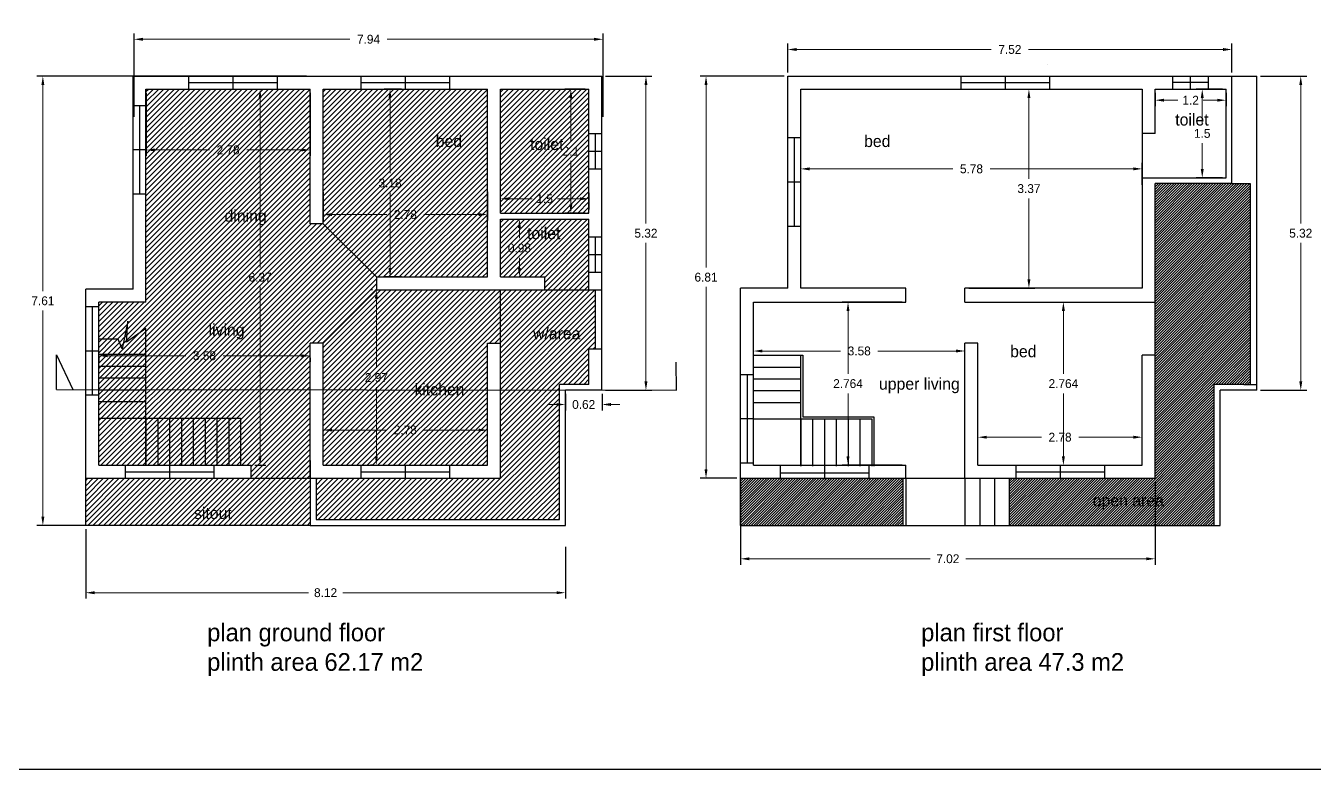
# Model space of a CAD drawing. Header units: inches. Extents: x -100 to 1476, y -184 to 112.
# Drawn here: x 152.23 to 174.05, y 11.44 to 24.04 of the extents above; entities that cross this region are included whole.
import ezdxf

# ---------------------------------------------------------------- set-up
doc = ezdxf.new("R2010")
doc.units = ezdxf.units.IN
doc.header["$MEASUREMENT"] = 0
doc.header["$PDMODE"] = 66
doc.dimstyles.get("Standard").update_dxf_attribs({"dimtxt": 0.15, "dimasz": 0.15, "dimexe": 0.1, "dimexo": 0.0625, "dimgap": 0.09, "dimtad": 0, "dimtih": 1, "dimtoh": 1, "dimdec": 4, "dimdsep": 46, "dimtxsty": 'Standard', "dimcen": 0.09, "dimadec": 0, "dimazin": 0, "dimtfac": 1, "dimtdec": 4, "dimtofl": 0, "dimtmove": 0, "dimatfit": 3, "dimfxl": 0, "dimtolj": 1, "dimtzin": 0, "dimlwd": 15, "dimarcsym": 0})

# ---------------------------------------------------------------- blocks, each defined once
blk = doc.blocks.new('*D107')
at = {"color": 0, "lineweight": -2, "transparency": 16777216}
for p, q in [((154.066, 22.495), (154.066, 23.908)), ((162.006, 22.495), (162.006, 23.908))]:
    blk.add_line(p, q, dxfattribs=at)
at = {"color": 0, "lineweight": 15, "transparency": 16777216}
for p, q in [((154.216, 23.808), (157.721, 23.808)), ((161.856, 23.808), (158.351, 23.808))]:
    blk.add_line(p, q, dxfattribs=at)
at = {"color": 0, "transparency": 16777216}
for points in [[(154.216, 23.833), (154.216, 23.783), (154.066, 23.808)], [(161.856, 23.833), (161.856, 23.783), (162.006, 23.808)]]:
    blk.add_solid(points, dxfattribs=at)
at = {"layer": 'Defpoints', "color": 0, "transparency": 16777216}
for p in [(162.006, 23.808), (154.066, 22.432), (162.006, 22.432)]:
    blk.add_point(p, dxfattribs=at)
at = {"color": 0, "transparency": 16777216, "insert": (158.036, 23.808), "char_height": 0.15, "attachment_point": 5}
blk.add_mtext('\\A1;7.94', dxfattribs=at)
blk = doc.blocks.new('*D108')
at = {"color": 0, "lineweight": -2, "transparency": 16777216}
for p, q in [((162.051, 23.183), (162.833, 23.183)), ((162.051, 17.863), (162.833, 17.863))]:
    blk.add_line(p, q, dxfattribs=at)
at = {"color": 0, "lineweight": 15, "transparency": 16777216}
for p, q in [((162.733, 23.033), (162.733, 20.688)), ((162.733, 18.013), (162.733, 20.358))]:
    blk.add_line(p, q, dxfattribs=at)
at = {"color": 0, "transparency": 16777216}
for points in [[(162.708, 23.033), (162.758, 23.033), (162.733, 23.183)], [(162.708, 18.013), (162.758, 18.013), (162.733, 17.863)]]:
    blk.add_solid(points, dxfattribs=at)
at = {"layer": 'Defpoints', "color": 0, "transparency": 16777216}
for p in [(161.989, 23.183), (161.989, 17.863), (162.733, 17.863)]:
    blk.add_point(p, dxfattribs=at)
at = {"color": 0, "transparency": 16777216, "insert": (162.733, 20.523), "char_height": 0.15, "attachment_point": 5}
blk.add_mtext('\\A1;5.32', dxfattribs=at)
blk = doc.blocks.new('*D109')
at = {"color": 0, "lineweight": -2, "transparency": 16777216}
for p, q in [((153.249, 15.511), (153.249, 14.334)), ((161.369, 15.211), (161.369, 14.334))]:
    blk.add_line(p, q, dxfattribs=at)
at = {"color": 0, "lineweight": 15, "transparency": 16777216}
for p, q in [((153.399, 14.434), (157.019, 14.434)), ((161.219, 14.434), (157.599, 14.434))]:
    blk.add_line(p, q, dxfattribs=at)
at = {"color": 0, "transparency": 16777216}
for points in [[(153.399, 14.459), (153.399, 14.409), (153.249, 14.434)], [(161.219, 14.459), (161.219, 14.409), (161.369, 14.434)]]:
    blk.add_solid(points, dxfattribs=at)
at = {"layer": 'Defpoints', "color": 0, "transparency": 16777216}
for p in [(153.249, 15.573), (161.369, 15.273), (161.369, 14.434)]:
    blk.add_point(p, dxfattribs=at)
at = {"color": 0, "transparency": 16777216, "insert": (157.309, 14.434), "char_height": 0.15, "attachment_point": 5}
blk.add_mtext('\\A1;8.12', dxfattribs=at)
blk = doc.blocks.new('*D110')
at = {"color": 0, "lineweight": -2, "transparency": 16777216}
for p, q in [((161.369, 17.801), (161.369, 17.522)), ((161.989, 17.801), (161.989, 17.522))]:
    blk.add_line(p, q, dxfattribs=at)
at = {"color": 0, "lineweight": 15, "transparency": 16777216}
for p, q in [((161.219, 17.622), (161.069, 17.622)), ((162.139, 17.622), (162.289, 17.622))]:
    blk.add_line(p, q, dxfattribs=at)
at = {"color": 0, "transparency": 16777216}
for points in [[(161.219, 17.647), (161.219, 17.597), (161.369, 17.622)], [(162.139, 17.647), (162.139, 17.597), (161.989, 17.622)]]:
    blk.add_solid(points, dxfattribs=at)
at = {"layer": 'Defpoints', "color": 0, "transparency": 16777216}
for p in [(161.369, 17.863), (161.989, 17.863), (161.989, 17.622)]:
    blk.add_point(p, dxfattribs=at)
at = {"color": 0, "transparency": 16777216, "insert": (161.679, 17.622), "char_height": 0.15, "attachment_point": 5}
blk.add_mtext('\\A1;0.62', dxfattribs=at)
blk = doc.blocks.new('*D111')
at = {"color": 0, "lineweight": -2, "transparency": 16777216}
for p, q in [((173.137, 23.183), (173.919, 23.183)), ((173.137, 17.863), (173.919, 17.863))]:
    blk.add_line(p, q, dxfattribs=at)
at = {"color": 0, "lineweight": 15, "transparency": 16777216}
for p, q in [((173.819, 23.033), (173.819, 20.688)), ((173.819, 18.013), (173.819, 20.358))]:
    blk.add_line(p, q, dxfattribs=at)
at = {"color": 0, "transparency": 16777216}
for points in [[(173.794, 23.033), (173.844, 23.033), (173.819, 23.183)], [(173.794, 18.013), (173.844, 18.013), (173.819, 17.863)]]:
    blk.add_solid(points, dxfattribs=at)
at = {"layer": 'Defpoints', "color": 0, "transparency": 16777216}
for p in [(173.074, 23.183), (173.074, 17.863), (173.819, 17.863)]:
    blk.add_point(p, dxfattribs=at)
at = {"color": 0, "transparency": 16777216, "insert": (173.819, 20.523), "char_height": 0.15, "attachment_point": 5}
blk.add_mtext('\\A1;5.32', dxfattribs=at)
blk = doc.blocks.new('*D112')
at = {"color": 0, "lineweight": -2, "transparency": 16777216}
for p, q in [((153.469, 18.411), (153.469, 18.347)), ((157.049, 18.411), (157.049, 18.347))]:
    blk.add_line(p, q, dxfattribs=at)
at = {"color": 0, "lineweight": 15, "transparency": 16777216}
for p, q in [((153.619, 18.447), (154.944, 18.447)), ((156.899, 18.447), (155.574, 18.447))]:
    blk.add_line(p, q, dxfattribs=at)
at = {"color": 0, "transparency": 16777216}
for points in [[(153.619, 18.472), (153.619, 18.422), (153.469, 18.447)], [(156.899, 18.472), (156.899, 18.422), (157.049, 18.447)]]:
    blk.add_solid(points, dxfattribs=at)
at = {"layer": 'Defpoints', "color": 0, "transparency": 16777216}
for p in [(153.469, 18.473), (157.049, 18.473), (157.049, 18.447)]:
    blk.add_point(p, dxfattribs=at)
at = {"color": 0, "transparency": 16777216, "insert": (155.259, 18.447), "char_height": 0.15, "attachment_point": 5}
blk.add_mtext('\\A1;3.58', dxfattribs=at)
blk = doc.blocks.new('*D113')
at = {"color": 0, "lineweight": -2, "transparency": 16777216}
for p, q in [((157.269, 21.226), (157.269, 20.739)), ((160.049, 21.226), (160.049, 20.739))]:
    blk.add_line(p, q, dxfattribs=at)
at = {"color": 0, "lineweight": 15, "transparency": 16777216}
for p, q in [((157.419, 20.839), (158.344, 20.839)), ((159.899, 20.839), (158.974, 20.839))]:
    blk.add_line(p, q, dxfattribs=at)
at = {"color": 0, "transparency": 16777216}
for points in [[(157.419, 20.864), (157.419, 20.814), (157.269, 20.839)], [(159.899, 20.864), (159.899, 20.814), (160.049, 20.839)]]:
    blk.add_solid(points, dxfattribs=at)
at = {"layer": 'Defpoints', "color": 0, "transparency": 16777216}
for p in [(157.269, 21.289), (160.049, 21.289), (160.049, 20.839)]:
    blk.add_point(p, dxfattribs=at)
at = {"color": 0, "transparency": 16777216, "insert": (158.659, 20.839), "char_height": 0.15, "attachment_point": 5}
blk.add_mtext('\\A1;2.78', dxfattribs=at)
blk = doc.blocks.new('*D114')
at = {"color": 0, "lineweight": -2, "transparency": 16777216}
for p, q in [((158.596, 22.963), (158.3, 22.963)), ((158.596, 19.783), (158.3, 19.783))]:
    blk.add_line(p, q, dxfattribs=at)
at = {"color": 0, "lineweight": 15, "transparency": 16777216}
for p, q in [((158.4, 22.813), (158.4, 21.538)), ((158.4, 19.933), (158.4, 21.208))]:
    blk.add_line(p, q, dxfattribs=at)
at = {"color": 0, "transparency": 16777216}
for points in [[(158.375, 22.813), (158.425, 22.813), (158.4, 22.963)], [(158.375, 19.933), (158.425, 19.933), (158.4, 19.783)]]:
    blk.add_solid(points, dxfattribs=at)
at = {"layer": 'Defpoints', "color": 0, "transparency": 16777216}
for p in [(158.659, 22.963), (158.4, 19.783), (158.659, 19.783)]:
    blk.add_point(p, dxfattribs=at)
at = {"color": 0, "transparency": 16777216, "insert": (158.4, 21.373), "char_height": 0.15, "attachment_point": 5}
blk.add_mtext('\\A1;3.18', dxfattribs=at)
blk = doc.blocks.new('*D115')
at = {"color": 0, "lineweight": -2, "transparency": 16777216}
for p, q in [((158.106, 19.563), (158.069, 19.563)), ((158.106, 16.593), (158.069, 16.593))]:
    blk.add_line(p, q, dxfattribs=at)
at = {"color": 0, "lineweight": 15, "transparency": 16777216}
for p, q in [((158.169, 19.413), (158.169, 18.243)), ((158.169, 16.743), (158.169, 17.913))]:
    blk.add_line(p, q, dxfattribs=at)
at = {"color": 0, "transparency": 16777216}
for points in [[(158.144, 19.413), (158.194, 19.413), (158.169, 19.563)], [(158.144, 16.743), (158.194, 16.743), (158.169, 16.593)]]:
    blk.add_solid(points, dxfattribs=at)
at = {"layer": 'Defpoints', "color": 0, "transparency": 16777216}
for p in [(158.169, 19.563), (158.169, 16.593), (158.169, 16.593)]:
    blk.add_point(p, dxfattribs=at)
at = {"color": 0, "transparency": 16777216, "insert": (158.169, 18.078), "char_height": 0.15, "attachment_point": 5}
blk.add_mtext('\\A1;2.97', dxfattribs=at)
blk = doc.blocks.new('*D116')
at = {"color": 0, "lineweight": -2, "transparency": 16777216}
for p, q in [((157.269, 16.656), (157.269, 17.289)), ((160.049, 16.656), (160.049, 17.289))]:
    blk.add_line(p, q, dxfattribs=at)
at = {"color": 0, "lineweight": 15, "transparency": 16777216}
for p, q in [((157.419, 17.189), (158.344, 17.189)), ((159.899, 17.189), (158.974, 17.189))]:
    blk.add_line(p, q, dxfattribs=at)
at = {"color": 0, "transparency": 16777216}
for points in [[(157.419, 17.214), (157.419, 17.164), (157.269, 17.189)], [(159.899, 17.214), (159.899, 17.164), (160.049, 17.189)]]:
    blk.add_solid(points, dxfattribs=at)
at = {"layer": 'Defpoints', "color": 0, "transparency": 16777216}
for p in [(160.049, 17.189), (157.269, 16.593), (160.049, 16.593)]:
    blk.add_point(p, dxfattribs=at)
at = {"color": 0, "transparency": 16777216, "insert": (158.659, 17.189), "char_height": 0.15, "attachment_point": 5}
blk.add_mtext('\\A1;2.78', dxfattribs=at)
blk = doc.blocks.new('*D117')
at = {"color": 0, "lineweight": 15, "transparency": 16777216}
for p, q in [((169.8, 19.207), (169.8, 18.14)), ((169.8, 16.743), (169.8, 17.81))]:
    blk.add_line(p, q, dxfattribs=at)
at = {"color": 0, "lineweight": -2, "transparency": 16777216}
for p, q in [((169.807, 19.357), (169.9, 19.357)), ((169.807, 16.593), (169.9, 16.593))]:
    blk.add_line(p, q, dxfattribs=at)
at = {"color": 0, "transparency": 16777216}
for points in [[(169.775, 19.207), (169.825, 19.207), (169.8, 19.357)], [(169.775, 16.743), (169.825, 16.743), (169.8, 16.593)]]:
    blk.add_solid(points, dxfattribs=at)
at = {"layer": 'Defpoints', "color": 0, "transparency": 16777216}
for p in [(169.744, 19.357), (169.744, 16.593), (169.8, 16.593)]:
    blk.add_point(p, dxfattribs=at)
at = {"color": 0, "transparency": 16777216, "insert": (169.8, 17.975), "char_height": 0.15, "attachment_point": 5}
blk.add_mtext('\\A1;2.764', dxfattribs=at)
blk = doc.blocks.new('*D118')
at = {"color": 0, "lineweight": -2, "transparency": 16777216}
for p, q in [((168.354, 16.656), (168.354, 17.168)), ((171.134, 16.656), (171.134, 17.168))]:
    blk.add_line(p, q, dxfattribs=at)
at = {"color": 0, "lineweight": 15, "transparency": 16777216}
for p, q in [((168.504, 17.068), (169.429, 17.068)), ((170.984, 17.068), (170.059, 17.068))]:
    blk.add_line(p, q, dxfattribs=at)
at = {"color": 0, "transparency": 16777216}
for points in [[(168.504, 17.093), (168.504, 17.043), (168.354, 17.068)], [(170.984, 17.093), (170.984, 17.043), (171.134, 17.068)]]:
    blk.add_solid(points, dxfattribs=at)
at = {"layer": 'Defpoints', "color": 0, "transparency": 16777216}
for p in [(168.354, 17.068), (168.354, 16.593), (171.134, 16.593)]:
    blk.add_point(p, dxfattribs=at)
at = {"color": 0, "transparency": 16777216, "insert": (169.744, 17.068), "char_height": 0.15, "attachment_point": 5}
blk.add_mtext('\\A1;2.78', dxfattribs=at)
blk = doc.blocks.new('*D119')
at = {"color": 0, "lineweight": -2, "transparency": 16777216}
for p, q in [((154.269, 22.901), (154.269, 21.833)), ((157.049, 22.901), (157.049, 21.833))]:
    blk.add_line(p, q, dxfattribs=at)
at = {"color": 0, "lineweight": 15, "transparency": 16777216}
for p, q in [((154.419, 21.933), (155.344, 21.933)), ((156.899, 21.933), (155.974, 21.933))]:
    blk.add_line(p, q, dxfattribs=at)
at = {"color": 0, "transparency": 16777216}
for points in [[(154.419, 21.958), (154.419, 21.908), (154.269, 21.933)], [(156.899, 21.958), (156.899, 21.908), (157.049, 21.933)]]:
    blk.add_solid(points, dxfattribs=at)
at = {"layer": 'Defpoints', "color": 0, "transparency": 16777216}
for p in [(154.269, 22.963), (157.049, 22.963), (154.269, 21.933)]:
    blk.add_point(p, dxfattribs=at)
at = {"color": 0, "transparency": 16777216, "insert": (155.659, 21.933), "char_height": 0.15, "attachment_point": 5}
blk.add_mtext('\\A1;2.78', dxfattribs=at)
blk = doc.blocks.new('*D120')
at = {"color": 0, "lineweight": -2, "transparency": 16777216}
for p, q in [((165.354, 21.341), (165.354, 21.713)), ((171.134, 21.341), (171.134, 21.713))]:
    blk.add_line(p, q, dxfattribs=at)
at = {"color": 0, "lineweight": 15, "transparency": 16777216}
for p, q in [((165.504, 21.613), (167.929, 21.613)), ((170.984, 21.613), (168.559, 21.613))]:
    blk.add_line(p, q, dxfattribs=at)
at = {"color": 0, "transparency": 16777216}
for points in [[(165.504, 21.638), (165.504, 21.588), (165.354, 21.613)], [(170.984, 21.638), (170.984, 21.588), (171.134, 21.613)]]:
    blk.add_solid(points, dxfattribs=at)
at = {"layer": 'Defpoints', "color": 0, "transparency": 16777216}
for p in [(171.134, 21.613), (165.354, 21.278), (171.134, 21.278)]:
    blk.add_point(p, dxfattribs=at)
at = {"color": 0, "transparency": 16777216, "insert": (168.244, 21.613), "char_height": 0.15, "attachment_point": 5}
blk.add_mtext('\\A1;5.78', dxfattribs=at)
blk = doc.blocks.new('*D121')
at = {"color": 0, "lineweight": -2, "transparency": 16777216}
for p, q in [((168.307, 22.963), (169.317, 22.963)), ((168.197, 19.593), (169.317, 19.593))]:
    blk.add_line(p, q, dxfattribs=at)
at = {"color": 0, "lineweight": 15, "transparency": 16777216}
for p, q in [((169.217, 22.813), (169.217, 21.443)), ((169.217, 19.743), (169.217, 21.113))]:
    blk.add_line(p, q, dxfattribs=at)
at = {"color": 0, "transparency": 16777216}
for points in [[(169.192, 22.813), (169.242, 22.813), (169.217, 22.963)], [(169.192, 19.743), (169.242, 19.743), (169.217, 19.593)]]:
    blk.add_solid(points, dxfattribs=at)
at = {"layer": 'Defpoints', "color": 0, "transparency": 16777216}
for p in [(168.244, 22.963), (169.217, 22.963), (168.134, 19.593)]:
    blk.add_point(p, dxfattribs=at)
at = {"color": 0, "transparency": 16777216, "insert": (169.217, 21.278), "char_height": 0.15, "attachment_point": 5}
blk.add_mtext('\\A1;3.37', dxfattribs=at)
blk = doc.blocks.new('*D122')
at = {"color": 0, "lineweight": -2, "transparency": 16777216}
for p, q in [((164.554, 18.591), (164.554, 18.628)), ((168.134, 18.591), (168.134, 18.628))]:
    blk.add_line(p, q, dxfattribs=at)
at = {"color": 0, "lineweight": 15, "transparency": 16777216}
for p, q in [((164.704, 18.528), (166.029, 18.528)), ((167.984, 18.528), (166.659, 18.528))]:
    blk.add_line(p, q, dxfattribs=at)
at = {"color": 0, "transparency": 16777216}
for points in [[(164.704, 18.553), (164.704, 18.503), (164.554, 18.528)], [(167.984, 18.553), (167.984, 18.503), (168.134, 18.528)]]:
    blk.add_solid(points, dxfattribs=at)
at = {"layer": 'Defpoints', "color": 0, "transparency": 16777216}
for p in [(164.554, 18.528), (168.134, 18.528), (168.134, 18.528)]:
    blk.add_point(p, dxfattribs=at)
at = {"color": 0, "transparency": 16777216, "insert": (166.344, 18.528), "char_height": 0.15, "attachment_point": 5}
blk.add_mtext('\\A1;3.58', dxfattribs=at)
blk = doc.blocks.new('*D123')
at = {"color": 0, "lineweight": -2, "transparency": 16777216}
for p, q in [((160.269, 20.926), (160.269, 21.207)), ((161.769, 20.926), (161.769, 21.207))]:
    blk.add_line(p, q, dxfattribs=at)
at = {"color": 0, "lineweight": 15, "transparency": 16777216}
for p, q in [((160.419, 21.107), (160.804, 21.107)), ((161.619, 21.107), (161.234, 21.107))]:
    blk.add_line(p, q, dxfattribs=at)
at = {"color": 0, "transparency": 16777216}
for points in [[(160.419, 21.132), (160.419, 21.082), (160.269, 21.107)], [(161.619, 21.132), (161.619, 21.082), (161.769, 21.107)]]:
    blk.add_solid(points, dxfattribs=at)
at = {"layer": 'Defpoints', "color": 0, "transparency": 16777216}
for p in [(161.769, 21.107), (160.269, 20.863), (161.769, 20.863)]:
    blk.add_point(p, dxfattribs=at)
at = {"color": 0, "transparency": 16777216, "insert": (161.019, 21.107), "char_height": 0.15, "attachment_point": 5}
blk.add_mtext('\\A1;1.5', dxfattribs=at)
blk = doc.blocks.new('*D124')
at = {"color": 0, "lineweight": -2, "transparency": 16777216}
for p, q in [((161.706, 22.963), (161.362, 22.963)), ((161.706, 20.863), (161.362, 20.863))]:
    blk.add_line(p, q, dxfattribs=at)
at = {"color": 0, "lineweight": 15, "transparency": 16777216}
for p, q in [((161.462, 22.813), (161.462, 22.078)), ((161.462, 21.013), (161.462, 21.748))]:
    blk.add_line(p, q, dxfattribs=at)
at = {"color": 0, "transparency": 16777216}
for points in [[(161.437, 22.813), (161.487, 22.813), (161.462, 22.963)], [(161.437, 21.013), (161.487, 21.013), (161.462, 20.863)]]:
    blk.add_solid(points, dxfattribs=at)
at = {"layer": 'Defpoints', "color": 0, "transparency": 16777216}
for p in [(161.769, 22.963), (161.462, 20.863), (161.769, 20.863)]:
    blk.add_point(p, dxfattribs=at)
at = {"color": 0, "transparency": 16777216, "insert": (161.462, 21.913), "char_height": 0.15, "attachment_point": 5}
blk.add_mtext('\\A1;2.1', dxfattribs=at)
blk = doc.blocks.new('*D125')
at = {"color": 0, "lineweight": -2, "transparency": 16777216}
for p, q in [((160.331, 20.763), (160.691, 20.763)), ((160.331, 19.783), (160.691, 19.783))]:
    blk.add_line(p, q, dxfattribs=at)
at = {"color": 0, "lineweight": 15, "transparency": 16777216}
for p, q in [((160.591, 20.613), (160.591, 20.438)), ((160.591, 19.933), (160.591, 20.108))]:
    blk.add_line(p, q, dxfattribs=at)
at = {"color": 0, "transparency": 16777216}
for points in [[(160.566, 20.613), (160.616, 20.613), (160.591, 20.763)], [(160.566, 19.933), (160.616, 19.933), (160.591, 19.783)]]:
    blk.add_solid(points, dxfattribs=at)
at = {"layer": 'Defpoints', "color": 0, "transparency": 16777216}
for p in [(160.269, 20.763), (160.269, 19.783), (160.591, 19.783)]:
    blk.add_point(p, dxfattribs=at)
at = {"color": 0, "transparency": 16777216, "insert": (160.591, 20.273), "char_height": 0.15, "attachment_point": 5}
blk.add_mtext('\\A1;0.98', dxfattribs=at)
blk = doc.blocks.new('*D126')
at = {"color": 0, "lineweight": -2, "transparency": 16777216}
for p, q in [((172.492, 22.963), (172.051, 22.963)), ((172.492, 21.463), (172.051, 21.463))]:
    blk.add_line(p, q, dxfattribs=at)
at = {"color": 0, "lineweight": 15, "transparency": 16777216}
for p, q in [((172.151, 22.813), (172.151, 22.378)), ((172.151, 21.613), (172.151, 22.048))]:
    blk.add_line(p, q, dxfattribs=at)
at = {"color": 0, "transparency": 16777216}
for points in [[(172.126, 22.813), (172.176, 22.813), (172.151, 22.963)], [(172.126, 21.613), (172.176, 21.613), (172.151, 21.463)]]:
    blk.add_solid(points, dxfattribs=at)
at = {"layer": 'Defpoints', "color": 0, "transparency": 16777216}
for p in [(172.554, 22.963), (172.151, 21.463), (172.554, 21.463)]:
    blk.add_point(p, dxfattribs=at)
at = {"color": 0, "transparency": 16777216, "insert": (172.151, 22.213), "char_height": 0.15, "attachment_point": 5}
blk.add_mtext('\\A1;1.5', dxfattribs=at)
blk = doc.blocks.new('*D127')
at = {"color": 0, "lineweight": -2, "transparency": 16777216}
for p, q in [((171.354, 22.901), (171.354, 22.676)), ((172.554, 22.901), (172.554, 22.676))]:
    blk.add_line(p, q, dxfattribs=at)
at = {"color": 0, "lineweight": 15, "transparency": 16777216}
for p, q in [((171.504, 22.776), (171.739, 22.776)), ((172.404, 22.776), (172.169, 22.776))]:
    blk.add_line(p, q, dxfattribs=at)
at = {"color": 0, "transparency": 16777216}
for points in [[(171.504, 22.801), (171.504, 22.751), (171.354, 22.776)], [(172.404, 22.801), (172.404, 22.751), (172.554, 22.776)]]:
    blk.add_solid(points, dxfattribs=at)
at = {"layer": 'Defpoints', "color": 0, "transparency": 16777216}
for p in [(171.354, 22.963), (172.554, 22.963), (172.554, 22.776)]:
    blk.add_point(p, dxfattribs=at)
at = {"color": 0, "transparency": 16777216, "insert": (171.954, 22.776), "char_height": 0.15, "attachment_point": 5}
blk.add_mtext('\\A1;1.2', dxfattribs=at)
blk = doc.blocks.new('*D132')
at = {"color": 0, "lineweight": -2, "transparency": 16777216}
for p, q in [((156.986, 23.183), (152.423, 23.183)), ((156.986, 15.573), (152.423, 15.573))]:
    blk.add_line(p, q, dxfattribs=at)
at = {"color": 0, "lineweight": 15, "transparency": 16777216}
for p, q in [((152.523, 23.033), (152.523, 19.543)), ((152.523, 15.723), (152.523, 19.213))]:
    blk.add_line(p, q, dxfattribs=at)
at = {"color": 0, "transparency": 16777216}
for points in [[(152.498, 23.033), (152.548, 23.033), (152.523, 23.183)], [(152.498, 15.723), (152.548, 15.723), (152.523, 15.573)]]:
    blk.add_solid(points, dxfattribs=at)
at = {"layer": 'Defpoints', "color": 0, "transparency": 16777216}
for p in [(157.049, 23.183), (152.523, 15.573), (157.049, 15.573)]:
    blk.add_point(p, dxfattribs=at)
at = {"color": 0, "transparency": 16777216, "insert": (152.523, 19.378), "char_height": 0.15, "attachment_point": 5}
blk.add_mtext('\\A1;7.61', dxfattribs=at)
blk = doc.blocks.new('*D133')
at = {"color": 0, "lineweight": -2, "transparency": 16777216}
for p, q in [((165.072, 23.183), (163.65, 23.183)), ((164.272, 16.373), (163.65, 16.373))]:
    blk.add_line(p, q, dxfattribs=at)
at = {"color": 0, "lineweight": 15, "transparency": 16777216}
for p, q in [((163.75, 23.033), (163.75, 19.943)), ((163.75, 16.523), (163.75, 19.613))]:
    blk.add_line(p, q, dxfattribs=at)
at = {"color": 0, "transparency": 16777216}
for points in [[(163.725, 23.033), (163.775, 23.033), (163.75, 23.183)], [(163.725, 16.523), (163.775, 16.523), (163.75, 16.373)]]:
    blk.add_solid(points, dxfattribs=at)
at = {"layer": 'Defpoints', "color": 0, "transparency": 16777216}
for p in [(163.75, 23.183), (165.134, 23.183), (164.334, 16.373)]:
    blk.add_point(p, dxfattribs=at)
at = {"color": 0, "transparency": 16777216, "insert": (163.75, 19.778), "char_height": 0.15, "attachment_point": 5}
blk.add_mtext('\\A1;6.81', dxfattribs=at)
blk = doc.blocks.new('*D134')
at = {"color": 0, "lineweight": -2, "transparency": 16777216}
for p, q in [((164.334, 16.311), (164.334, 14.909)), ((171.354, 16.311), (171.354, 14.909))]:
    blk.add_line(p, q, dxfattribs=at)
at = {"color": 0, "lineweight": 15, "transparency": 16777216}
for p, q in [((164.484, 15.009), (167.542, 15.009)), ((171.204, 15.009), (168.147, 15.009))]:
    blk.add_line(p, q, dxfattribs=at)
at = {"color": 0, "transparency": 16777216}
for points in [[(164.484, 15.034), (164.484, 14.984), (164.334, 15.009)], [(171.204, 15.034), (171.204, 14.984), (171.354, 15.009)]]:
    blk.add_solid(points, dxfattribs=at)
at = {"layer": 'Defpoints', "color": 0, "transparency": 16777216}
for p in [(164.334, 16.373), (171.354, 16.373), (164.334, 15.009)]:
    blk.add_point(p, dxfattribs=at)
at = {"color": 0, "transparency": 16777216, "insert": (167.844, 15.009), "char_height": 0.15, "attachment_point": 5}
blk.add_mtext('\\A1;7.02', dxfattribs=at)
blk = doc.blocks.new('*D135')
at = {"color": 0, "lineweight": -2, "transparency": 16777216}
for p, q in [((165.134, 23.246), (165.134, 23.735)), ((172.654, 23.246), (172.654, 23.735))]:
    blk.add_line(p, q, dxfattribs=at)
at = {"color": 0, "lineweight": 15, "transparency": 16777216}
for p, q in [((165.284, 23.635), (168.579, 23.635)), ((172.504, 23.635), (169.209, 23.635))]:
    blk.add_line(p, q, dxfattribs=at)
at = {"color": 0, "transparency": 16777216}
for points in [[(165.284, 23.66), (165.284, 23.61), (165.134, 23.635)], [(172.504, 23.66), (172.504, 23.61), (172.654, 23.635)]]:
    blk.add_solid(points, dxfattribs=at)
at = {"layer": 'Defpoints', "color": 0, "transparency": 16777216}
for p in [(172.654, 23.635), (165.134, 23.183), (172.654, 23.183)]:
    blk.add_point(p, dxfattribs=at)
at = {"color": 0, "transparency": 16777216, "insert": (168.894, 23.635), "char_height": 0.15, "attachment_point": 5}
blk.add_mtext('\\A1;7.52', dxfattribs=at)
blk = doc.blocks.new('*D145')
at = {"color": 0, "lineweight": -2, "transparency": 16777216}
for p, q in [((167.072, 19.357), (166.054, 19.357)), ((167.072, 16.593), (166.054, 16.593))]:
    blk.add_line(p, q, dxfattribs=at)
at = {"color": 0, "lineweight": 15, "transparency": 16777216}
for p, q in [((166.154, 19.207), (166.154, 18.14)), ((166.154, 16.743), (166.154, 17.81))]:
    blk.add_line(p, q, dxfattribs=at)
at = {"color": 0, "transparency": 16777216}
for points in [[(166.129, 19.207), (166.179, 19.207), (166.154, 19.357)], [(166.129, 16.743), (166.179, 16.743), (166.154, 16.593)]]:
    blk.add_solid(points, dxfattribs=at)
at = {"layer": 'Defpoints', "color": 0, "transparency": 16777216}
for p in [(167.134, 19.357), (166.154, 16.593), (167.134, 16.593)]:
    blk.add_point(p, dxfattribs=at)
at = {"color": 0, "transparency": 16777216, "insert": (166.154, 17.975), "char_height": 0.15, "attachment_point": 5}
blk.add_mtext('\\A1;2.764', dxfattribs=at)
blk = doc.blocks.new('*D146')
at = {"color": 0, "lineweight": -2, "transparency": 16777216}
for p, q in [((155.799, 22.963), (156.3, 22.963)), ((156.111, 16.593), (156.3, 16.593))]:
    blk.add_line(p, q, dxfattribs=at)
at = {"color": 0, "lineweight": 15, "transparency": 16777216}
for p, q in [((156.2, 22.813), (156.2, 19.943)), ((156.2, 16.743), (156.2, 19.613))]:
    blk.add_line(p, q, dxfattribs=at)
at = {"color": 0, "transparency": 16777216}
for points in [[(156.175, 22.813), (156.225, 22.813), (156.2, 22.963)], [(156.175, 16.743), (156.225, 16.743), (156.2, 16.593)]]:
    blk.add_solid(points, dxfattribs=at)
at = {"layer": 'Defpoints', "color": 0, "transparency": 16777216}
for p in [(155.737, 22.963), (156.049, 16.593), (156.2, 16.593)]:
    blk.add_point(p, dxfattribs=at)
at = {"color": 0, "transparency": 16777216, "insert": (156.2, 19.778), "char_height": 0.15, "attachment_point": 5}
blk.add_mtext('\\A1;6.37', dxfattribs=at)

msp = doc.modelspace()

# ---------------------------------------------------------------- hatches: boundary and pattern name
h = msp.add_hatch()
h.set_pattern_fill('ANSI31', color=2, scale=0.5, style=0)
h.paths.add_polyline_path([(160.04879, 22.96332), (157.26879, 22.96332), (157.26879, 20.68332), (158.16879, 19.78332), (160.04879, 19.78332)])
h.paths.add_polyline_path([(160.26879, 19.56332), (158.16879, 19.56332), (157.26879, 18.66332), (157.26879, 17.86999), (160.04879, 17.8669), (160.04879, 18.66332), (160.26879, 18.66332)])
h.paths.add_polyline_path([(161.76879, 18.56332), (161.87879, 18.56332), (161.87879, 19.56332), (161.76879, 19.56332), (160.26879, 19.56332), (160.26879, 17.86665), (161.26879, 17.86554), (161.26879, 17.96332), (161.76879, 17.96332)])
h.paths.add_polyline_path([(161.76879, 22.96332), (160.26879, 22.96332), (160.26879, 20.86332), (161.76879, 20.86332)])
h.paths.add_polyline_path([(161.26879, 17.86554), (160.26879, 17.86665), (160.26879, 16.37332), (157.14879, 16.37332), (157.14879, 15.67332), (161.26879, 15.67332)])
h.paths.add_polyline_path([(157.04879, 16.37332), (153.24879, 16.37332), (153.24879, 15.57332), (157.04879, 15.57332)])
h.paths.add_polyline_path([(157.04879, 17.87024), (154.28093, 17.87332), (154.26879, 17.87332), (154.26879, 17.39332), (155.86879, 17.39332), (155.86879, 16.59332), (156.04879, 16.59332), (156.04879, 16.37332), (157.04879, 16.37332), (157.04879, 16.67332)])
h.paths.add_polyline_path([(158.19379, 20.97392), (159.12379, 20.97392), (159.12379, 20.70392), (158.19379, 20.70392)], flags=24)
h.paths.add_polyline_path([(157.96465, 21.50832), (158.83465, 21.50832), (158.83465, 21.23832), (157.96465, 21.23832)], flags=24)
h.paths.add_polyline_path([(159.12406, 22.23297), (159.65187, 22.23297), (159.65187, 21.92973), (159.12406, 21.92973)], flags=24)
h.paths.add_polyline_path([(157.70379, 18.21332), (158.63379, 18.21332), (158.63379, 17.94332), (157.70379, 17.94332)], flags=24)
h.paths.add_polyline_path([(158.7638, 18.02742), (159.71123, 18.02742), (159.71123, 17.72419), (158.7638, 17.72419)], flags=9)
h.paths.add_polyline_path([(160.77174, 18.97603), (161.69745, 18.97603), (161.69745, 18.66917), (160.77174, 18.66917)], flags=24)
h.paths.add_polyline_path([(160.59879, 21.24244), (161.43879, 21.24244), (161.43879, 20.97244), (160.59879, 20.97244)], flags=24)
h.paths.add_polyline_path([(161.04155, 22.04832), (161.88155, 22.04832), (161.88155, 21.77832), (161.04155, 21.77832)], flags=9)
h.paths.add_polyline_path([(160.72078, 22.18208), (161.40402, 22.18208), (161.40402, 21.87884), (160.72078, 21.87884)], flags=24)
h.paths.add_polyline_path([(155.03122, 15.93297), (155.78837, 15.93297), (155.78837, 15.62973), (155.03122, 15.62973)], flags=24)
h = msp.add_hatch()
h.set_pattern_fill('ANSI31', color=2, scale=0.5, style=0)
h.paths.add_polyline_path([(154.26879, 19.35732), (153.46879, 19.35732), (153.46879, 18.72969), (153.79609, 18.72969), (153.86486, 18.56487), (153.96381, 19.0351), (153.94139, 18.67694), (154.26879, 18.91198), (154.26879, 17.87334), (157.04879, 17.87024), (157.04879, 18.66332), (157.26879, 18.66332), (158.16879, 19.56332), (158.16879, 19.78332), (157.26879, 20.68332), (157.04879, 20.68332), (157.04879, 22.96332), (154.26879, 22.96332)])
h.paths.add_polyline_path([(154.99629, 18.5599), (155.52129, 18.5599), (155.52129, 18.3349), (154.99629, 18.3349)], flags=24)
h.paths.add_polyline_path([(155.39629, 22.04582), (155.92129, 22.04582), (155.92129, 21.82082), (155.39629, 21.82082)], flags=24)
h.paths.add_polyline_path([(155.93726, 19.89082), (156.46226, 19.89082), (156.46226, 19.66582), (155.93726, 19.66582)], flags=24)
h.paths.add_polyline_path([(155.2784, 19.03589), (155.9784, 19.03589), (155.9784, 18.67704), (155.2784, 18.67704)], flags=24)
h.paths.add_polyline_path([(155.54837, 20.96873), (156.36589, 20.96873), (156.36589, 20.60987), (155.54837, 20.60987)], flags=24)
h = msp.add_hatch()
h.set_pattern_fill('ANSI31', color=0, scale=0.25, style=0)
h.set_pattern_definition([(45, (-1.983072, 0), (-0.022097087, 0.022097087), [])])
h.paths.add_polyline_path([(170.24737, 16.14741), (171.58452, 16.14741), (171.58452, 15.79198), (170.24737, 15.79198)], flags=24)
h.paths.add_polyline_path([(164.33447, 15.57332), (167.08447, 15.57332), (167.08447, 16.37332), (164.33447, 16.37332)])
h.paths.add_polyline_path([(168.88447, 15.57332), (172.35447, 15.57332), (172.35447, 17.96332), (172.96447, 17.96332), (172.96447, 21.36402), (172.65447, 21.36332), (171.35447, 21.36332), (171.35447, 16.37332), (168.88447, 16.37332)])
h = msp.add_hatch()
h.set_pattern_fill('ANSI31', color=2, scale=0.5, style=0)
h.paths.add_polyline_path([(161.01879, 19.78332), (161.01879, 19.56332), (161.76879, 19.56332), (161.76879, 20.76332), (160.26879, 20.76332), (160.26879, 19.78332)])
h.paths.add_polyline_path([(160.34118, 20.38582), (160.84118, 20.38582), (160.84118, 20.16082), (160.34118, 20.16082)], flags=24)
h.paths.add_polyline_path([(160.66982, 20.67235), (161.35306, 20.67235), (161.35306, 20.36911), (160.66982, 20.36911)], flags=24)
h = msp.add_hatch()
h.set_pattern_fill('ANSI31', color=2, scale=0.5, style=0)
h.paths.add_polyline_path([(160.04879, 17.8669), (157.26879, 17.86999), (157.26879, 16.59332), (160.04879, 16.59332)])
h.paths.add_polyline_path([(154.26879, 17.39332), (153.46879, 17.39332), (153.46879, 16.59332), (154.26879, 16.59332)])
h.paths.add_polyline_path([(154.26879, 17.67332), (153.46879, 17.67332), (153.46879, 17.39332), (154.26879, 17.39332)])
h.paths.add_polyline_path([(154.26879, 17.87332), (153.46879, 17.87332), (153.46879, 17.67332), (154.26879, 17.67332)])
h.paths.add_polyline_path([(154.26879, 18.07332), (153.46879, 18.07332), (153.46879, 17.87423), (154.26879, 17.87334)])
h.paths.add_polyline_path([(154.26879, 18.27332), (153.46879, 18.27332), (153.46879, 18.07332), (154.26879, 18.07332)])
h.paths.add_polyline_path([(154.26879, 18.47332), (153.46879, 18.47332), (153.46879, 18.27332), (154.26879, 18.27332)])
h.paths.add_polyline_path([(154.26879, 18.91198), (153.94139, 18.67694), (153.96381, 19.0351), (153.86486, 18.56487), (153.79609, 18.72969), (153.46879, 18.72969), (153.46879, 18.47332), (154.26879, 18.47332)])
h.paths.add_polyline_path([(154.46879, 17.39332), (154.26879, 17.39332), (154.26879, 16.59332), (154.46879, 16.59332)])
h.paths.add_polyline_path([(154.66879, 17.39332), (154.46879, 17.39332), (154.46879, 16.59332), (154.66879, 16.59332)])
h.paths.add_polyline_path([(154.86879, 17.39332), (154.66879, 17.39332), (154.66879, 16.59332), (154.86879, 16.59332)])
h.paths.add_polyline_path([(155.06879, 17.39332), (154.86879, 17.39332), (154.86879, 16.59332), (155.06879, 16.59332)])
h.paths.add_polyline_path([(155.26879, 17.39332), (155.06879, 17.39332), (155.06879, 16.59332), (155.26879, 16.59332)])
h.paths.add_polyline_path([(155.46879, 17.39332), (155.26879, 17.39332), (155.26879, 16.59332), (155.46879, 16.59332)])
h.paths.add_polyline_path([(155.66879, 17.39332), (155.46879, 17.39332), (155.46879, 16.59332), (155.66879, 16.59332)])
h.paths.add_polyline_path([(155.86879, 17.39332), (155.66879, 17.39332), (155.66879, 16.59332), (155.86879, 16.59332)])
h.paths.add_polyline_path([(158.7638, 18.02742), (159.71123, 18.02742), (159.71123, 17.72419), (158.7638, 17.72419)], flags=9)

# ---------------------------------------------------------------- linework, layer by layer
at = {"color": 2}
for p, q in [((169.53281, 23.37795), (169.53281, 23.37795)), ((153.46879, 16.59332), (153.46879, 19.35732)), ((152.75599, 17.87502), (152.75599, 18.46585)), ((152.75599, 18.46585), (153.03285, 17.87472)), ((163.253, 17.86332), (163.24188, 18.34142)), ((152.75599, 17.87502), (163.253, 17.86332)), ((164.33447, 15.57332), (172.45447, 15.57332))]:
    msp.add_line(p, q, dxfattribs=at)
at = {"color": 0}
for p, q in [((154.04879, 23.18332), (161.98879, 23.18332)), ((154.04879, 19.57732), (154.04879, 23.18332)), ((154.98677, 23.18332), (154.98677, 22.96332)), ((155.73677, 23.18332), (155.73677, 22.96332)), ((156.48677, 23.18332), (156.48677, 22.96332)), ((157.90879, 23.18332), (157.90879, 22.96332)), ((158.65879, 23.18332), (158.65879, 22.96332)), ((159.40879, 23.18332), (159.40879, 22.96332)), ((161.98879, 17.86332), (161.98879, 23.18332)), ((165.13447, 23.18332), (173.07447, 23.18332)), ((165.13447, 19.59332), (165.13447, 23.18332)), ((168.06455, 23.18332), (168.06455, 22.96332)), ((168.81455, 23.18332), (168.81455, 22.96332)), ((169.56455, 23.18332), (169.56455, 22.96332)), ((171.65447, 22.96332), (171.65447, 23.18332)), ((171.95447, 22.96332), (171.95447, 23.18332)), ((172.25447, 22.96332), (172.25447, 23.18332)), ((172.65447, 21.36332), (172.65447, 23.18332)), ((173.07447, 17.86332), (173.07447, 23.18332)), ((154.26879, 22.96332), (157.04879, 22.96332)), ((154.26879, 19.35732), (154.26879, 22.96332)), ((154.98677, 23.07332), (156.48677, 23.07332)), ((157.04879, 20.68332), (157.04879, 22.96332)), ((157.26879, 22.96332), (160.04879, 22.96332)), ((157.26879, 20.68332), (157.26879, 22.96332)), ((157.26879, 20.68332), (157.26879, 22.96332)), ((157.90879, 23.07332), (159.40879, 23.07332)), ((160.04879, 19.78332), (160.04879, 22.96332)), ((160.26879, 22.96332), (161.76879, 22.96332)), ((160.26879, 20.86332), (160.26879, 22.96332)), ((161.76879, 20.86332), (161.76879, 22.96332)), ((165.35447, 22.96332), (171.13447, 22.96332)), ((165.35447, 19.59332), (165.35447, 22.96332)), ((168.06455, 23.07332), (169.56455, 23.07332)), ((171.13447, 22.96332), (171.13447, 19.59332)), ((171.35447, 22.96332), (172.55447, 22.96332)), ((171.35447, 22.21332), (171.35447, 22.96332)), ((172.25447, 23.07332), (171.65447, 23.07332)), ((172.55447, 21.46332), (172.55447, 22.96332)), ((154.26879, 22.68332), (154.04879, 22.68332)), ((154.15879, 22.68332), (154.15879, 21.18332)), ((161.76879, 22.21332), (161.98879, 22.21332)), ((161.87879, 21.61332), (161.87879, 22.21332)), ((165.35447, 22.13832), (165.13447, 22.13832)), ((165.24447, 22.13832), (165.24447, 20.63832)), ((171.35447, 22.21332), (171.13447, 22.21332)), ((154.26879, 21.93332), (154.04879, 21.93332)), ((161.76879, 21.91332), (161.98879, 21.91332)), ((161.76879, 21.61332), (161.98879, 21.61332)), ((165.35447, 21.38832), (165.13447, 21.38832)), ((171.13447, 21.46332), (172.55447, 21.46332)), ((154.26879, 21.18332), (154.04879, 21.18332)), ((171.35447, 19.35732), (171.35447, 21.36332)), ((172.65447, 21.36332), (171.35447, 21.36332)), ((172.65447, 21.36332), (172.96447, 21.36402)), ((172.96447, 21.36402), (172.96447, 17.96332)), ((160.26879, 20.86332), (161.76879, 20.86332)), ((160.26879, 20.76332), (161.76879, 20.76332)), ((160.26879, 19.78332), (160.26879, 20.76332)), ((161.76879, 19.56332), (161.76879, 20.76332)), ((157.26879, 20.68332), (157.04879, 20.68332)), ((157.26879, 20.68332), (158.16879, 19.78332)), ((165.35447, 20.63832), (165.13447, 20.63832)), ((161.76879, 20.46332), (161.98879, 20.46332)), ((161.87879, 19.86332), (161.87879, 20.46332)), ((161.76879, 20.16332), (161.98879, 20.16332)), ((161.76879, 19.86332), (161.98879, 19.86332)), ((158.16879, 19.78332), (160.04879, 19.78332)), ((158.16879, 19.78332), (158.16879, 19.56332)), ((160.26879, 19.78332), (161.01879, 19.78332)), ((161.01879, 19.56332), (161.01879, 19.78332)), ((153.24879, 16.37332), (153.24879, 19.57732)), ((154.04879, 19.57732), (153.24879, 19.57732)), ((157.26879, 18.66332), (158.16879, 19.56332)), ((158.16879, 19.56332), (161.76879, 19.56332)), ((160.26879, 16.37332), (160.26879, 19.56332)), ((161.76879, 19.56332), (161.98879, 19.56332)), ((161.87879, 18.56332), (161.87879, 19.56332)), ((164.33447, 16.37332), (164.33447, 19.59332)), ((165.13447, 19.59332), (164.33447, 19.59332)), ((167.13447, 19.59332), (165.35447, 19.59332)), ((167.13447, 19.35732), (167.13447, 19.59332)), ((171.13447, 19.59332), (168.13447, 19.59332)), ((168.13447, 19.35732), (168.13447, 19.59332)), ((153.46879, 19.27832), (153.24879, 19.27832)), ((153.35879, 19.27832), (153.35879, 17.77832)), ((153.46879, 16.59332), (153.46879, 19.35732)), ((154.26879, 19.35732), (153.46879, 19.35732)), ((164.55447, 16.59332), (164.55447, 19.35732)), ((164.55447, 19.35732), (167.13447, 19.35732)), ((164.55447, 19.35732), (165.35447, 19.35732)), ((168.13447, 19.35732), (168.13447, 19.35732)), ((168.13447, 19.35732), (168.13447, 19.35732)), ((168.13447, 19.35732), (171.35447, 19.35732)), ((171.35447, 18.45732), (171.35447, 19.35732)), ((153.96381, 19.0351), (153.86486, 18.56487)), ((153.94139, 18.67694), (153.96381, 19.0351)), ((154.26879, 18.91198), (153.94139, 18.67694)), ((154.26879, 16.59332), (154.26879, 18.91198)), ((153.79609, 18.72969), (153.46879, 18.72969)), ((153.86486, 18.56487), (153.79609, 18.72969)), ((157.04879, 16.37332), (157.04879, 18.66332)), ((157.26879, 18.66332), (157.04879, 18.66332)), ((157.26879, 16.59332), (157.26879, 18.66332)), ((157.26879, 16.59332), (157.26879, 18.66332)), ((160.04879, 16.59332), (160.04879, 18.66332)), ((160.04879, 18.66332), (160.26879, 18.66332)), ((161.76879, 17.96332), (161.76879, 18.56332)), ((161.76879, 18.56332), (161.98879, 18.56332)), ((168.13447, 16.37332), (168.13447, 18.66332)), ((168.35447, 18.66332), (168.13447, 18.66332)), ((168.35447, 16.59332), (168.35447, 18.66332)), ((168.35447, 16.59332), (168.35447, 18.66332)), ((153.46879, 18.52832), (153.24879, 18.52832)), ((153.46879, 18.47332), (154.26879, 18.47332)), ((164.55447, 18.45732), (165.35447, 18.45732)), ((165.35447, 16.57732), (165.35447, 18.45732)), ((165.35447, 18.45732), (165.38947, 18.45732)), ((165.38947, 18.45732), (165.38947, 17.41409)), ((171.13447, 16.59332), (171.13447, 18.45732)), ((171.35447, 18.45732), (171.13447, 18.45732)), ((171.35447, 16.37332), (171.35447, 18.45732)), ((153.46879, 18.27332), (154.26879, 18.27332)), ((164.55447, 18.12732), (164.33447, 18.12732)), ((164.44447, 18.12732), (164.44447, 16.62732)), ((164.55447, 18.25732), (165.35447, 18.25732)), ((153.46879, 18.07332), (154.26879, 18.07332)), ((161.76879, 17.96332), (161.26879, 17.96332)), ((161.26879, 15.67332), (161.26879, 17.96332)), ((164.55447, 18.05732), (165.35447, 18.05732)), ((172.35447, 15.57332), (172.35447, 17.96332)), ((172.85447, 17.96332), (172.35447, 17.96332)), ((172.85447, 17.96332), (173.07447, 17.96332)), ((153.46879, 17.77832), (153.24879, 17.77832)), ((153.46879, 17.87332), (154.26879, 17.87332)), ((153.46879, 17.67332), (154.26879, 17.67332)), ((161.98879, 17.86332), (161.36879, 17.86332)), ((161.36879, 15.57332), (161.36879, 17.86332)), ((164.55447, 17.85732), (165.35447, 17.85732)), ((173.07447, 17.86332), (172.45447, 17.86332)), ((172.45447, 15.57332), (172.45447, 17.86332)), ((164.55447, 17.65732), (165.35447, 17.65732)), ((153.46879, 17.39332), (155.86879, 17.39332)), ((154.26879, 17.39332), (154.26879, 16.59332)), ((154.46879, 17.39332), (154.46879, 16.59332)), ((154.66879, 17.39332), (154.66879, 16.59332)), ((154.86879, 17.39332), (154.86879, 16.59332)), ((155.06879, 17.39332), (155.06879, 16.59332)), ((155.26879, 17.39332), (155.26879, 16.59332)), ((155.46879, 17.39332), (155.46879, 16.59332)), ((155.66879, 17.39332), (155.66879, 16.59332)), ((155.86879, 17.39332), (155.86879, 16.59332)), ((164.55447, 17.37732), (164.33447, 17.37732)), ((164.55447, 17.37732), (166.55447, 17.37732)), ((165.35447, 17.37732), (165.35447, 16.57732)), ((165.38947, 17.41409), (166.58947, 17.41409)), ((165.55447, 17.37732), (165.55447, 16.57732)), ((165.75447, 17.37732), (165.75447, 16.57732)), ((165.95447, 17.37732), (165.95447, 16.57732)), ((166.15447, 17.37732), (166.15447, 16.57732)), ((166.35447, 17.37732), (166.35447, 16.57732)), ((166.55447, 17.37732), (166.55447, 16.57732)), ((166.58947, 17.41409), (166.58947, 16.57732)), ((153.24879, 15.57332), (153.24879, 16.67332)), ((153.46879, 16.59332), (156.04879, 16.59332)), ((153.91879, 16.59332), (153.91879, 16.37332)), ((154.66879, 16.59332), (154.66879, 16.37332)), ((155.41879, 16.59332), (155.41879, 16.37332)), ((156.04879, 16.37332), (156.04879, 16.59332)), ((157.04879, 16.67332), (157.04879, 15.57332)), ((157.26879, 16.59332), (160.04879, 16.59332)), ((157.90879, 16.59332), (157.90879, 16.37332)), ((158.65879, 16.59332), (158.65879, 16.37332)), ((159.40879, 16.59332), (159.40879, 16.37332)), ((164.55447, 16.62732), (164.33447, 16.62732)), ((164.55447, 16.59332), (167.13447, 16.59332)), ((167.13447, 16.37332), (167.13447, 16.59332)), ((168.35447, 16.59332), (171.13447, 16.59332)), ((168.99447, 16.59332), (168.99447, 16.37332)), ((169.74447, 16.59332), (169.74447, 16.37332)), ((170.49447, 16.59332), (170.49447, 16.37332)), ((153.24879, 16.37332), (160.26879, 16.37332)), ((153.91879, 16.48332), (155.41879, 16.48332)), ((157.14879, 16.37332), (157.14879, 15.67332)), ((157.90879, 16.48332), (159.40879, 16.48332)), ((164.33447, 16.37332), (171.35447, 16.37332)), ((164.33447, 15.57332), (164.33447, 16.37332)), ((165.00447, 16.57732), (165.00447, 16.35732)), ((165.00447, 16.46732), (166.50447, 16.46732)), ((165.75447, 16.57732), (165.75447, 16.35732)), ((166.50447, 16.57732), (166.50447, 16.35732)), ((167.08447, 16.37332), (167.08447, 15.57332)), ((167.13447, 16.37332), (167.13447, 15.57332)), ((168.13447, 16.37332), (168.13447, 15.57332)), ((168.38447, 16.37332), (168.38447, 15.57332)), ((168.63447, 16.37332), (168.63447, 15.57332)), ((168.88447, 16.37332), (168.88447, 15.57332)), ((168.99447, 16.48332), (170.49447, 16.48332)), ((157.04879, 15.57332), (153.24879, 15.57332)), ((157.04879, 15.57332), (161.36879, 15.57332)), ((157.14879, 15.67332), (161.26879, 15.67332))]:
    msp.add_line(p, q, dxfattribs=at)
at = {"color": 2}
msp.add_lwpolyline([(197.01908, 36.95225), (151.19234, 36.95225), (151.19234, 11.44433), (197.01908, 11.44433)], close=True, dxfattribs=at)

# ---------------------------------------------------------------- texts
at = {"color": 0, "attachment_point": 1}
for s, insert, char_height, width in [('{\\fUtsaah|b0|i0|c0|p34;toilet}', (171.69422, 22.54754), 0.2, 1.6880562), ('{\\fUtsaah|b0|i0|c0|p34;bed}', (159.17406, 22.18297), 0.2, 1.6880562), ('{\\fUtsaah|b0|i0|c0|p34;toilet}', (160.77078, 22.13208), 0.2, 1.6880562), ('{\\fUtsaah|b0|i0|c0|p34;bed}', (166.42639, 22.18297), 0.2, 1.6880562), ('{\\fUtsaah|b0|i0|c0|p34;dining}', (155.59837, 20.91873), 0.2, 1.6880562), ('{\\fUtsaah|b0|i0|c0|p34;toilet}', (160.71982, 20.62235), 0.2, 1.6880562), ('{\\fUtsaah|b0|i0|c0|p34;living}', (155.3284, 18.98589), 0.2, 1.6880562), ('{\\fUtsaah|b0|i0|c0|p34;w/area}', (160.82174, 18.92603), 0.2, 1.6880562), ('{\\fUtsaah|b0|i0|c0|p34;bed}', (168.89859, 18.62245), 0.2, 1.6880562), ('{\\fUtsaah|b0|i0|c0|p34;kitchen}', (158.8138, 17.97742), 0.2, 1.6880562), ('{\\fUtsaah|b0|i0|c0|p34;upper living}', (166.6781, 18.07293), 0.2, 1.6880562), ('{\\fUtsaah|b0|i0|c0|p34;open area}', (170.29737, 16.09741), 0.2, 1.6880562), ('{\\fUtsaah|b0|i0|c0|p34;sitout}', (155.08122, 15.88297), 0.2, 1.6880562), ('{\\fVani|b0|i0|c0|p34;plan ground floor \\Pplinth area 62.17 m2}', (155.30481, 13.91155), 0.3, 4.830931), ('{\\fVani|b0|i0|c0|p34;plan first floor\\Pplinth area 47.3 m2}', (167.39272, 13.91155), 0.3, 4.830931)]:
    msp.add_mtext(s, dxfattribs=dict(at, insert=insert, char_height=char_height, width=width))

# ---------------------------------------------------------------- dimensions: what is measured, and where the dimension line sits
at = {"color": 0}
for base, p1, p2, picture, middle in [((162.0063, 23.80797), (154.0663, 22.4324), (162.0063, 22.4324), '*D107', (158.0363, 23.80797)), ((154.26879, 21.93332), (157.04879, 22.96332), (154.26879, 22.96332), '*D119', (155.65879, 21.93332)), ((172.55447, 22.77556), (171.35447, 22.96332), (172.55447, 22.96332), '*D127', (171.95447, 22.77556)), ((171.13447, 21.61332), (165.35447, 21.27832), (171.13447, 21.27832), '*D120', (168.24447, 21.61332)), ((160.04879, 20.83892), (157.26879, 21.28892), (160.04879, 21.28892), '*D113', (158.65879, 20.83892)), ((161.76879, 21.10744), (160.26879, 20.86332), (161.76879, 20.86332), '*D123', (161.01879, 21.10744)), ((157.04879, 18.4474), (153.46879, 18.47332), (157.04879, 18.47332), '*D112', (155.25879, 18.4474)), ((168.13447, 18.52832), (164.55447, 18.52832), (168.13447, 18.52832), '*D122', (166.34447, 18.52832)), ((161.98879, 17.62153), (161.36879, 17.86332), (161.98879, 17.86332), '*D110', (161.67879, 17.62153)), ((160.04879, 17.18944), (157.26879, 16.59332), (160.04879, 16.59332), '*D116', (158.65879, 17.18944)), ((168.35447, 17.06783), (171.13447, 16.59332), (168.35447, 16.59332), '*D118', (169.74447, 17.06783)), ((161.36879, 14.43375), (153.24879, 15.57332), (161.36879, 15.27332), '*D109', (157.30879, 14.43375))]:
    dim = msp.add_linear_dim(base=base, p1=p1, p2=p2, dimstyle='Standard', dxfattribs=at)
    dim.commit()
    dim.dimension.update_dxf_attribs({"geometry": picture, "text_midpoint": middle})
at = {"color": 2}
for base, p1, p2, picture, middle in [((172.65447, 23.63546), (165.13447, 23.18332), (172.65447, 23.18332), '*D135', (168.89447, 23.63546)), ((164.33447, 15.00906), (171.35447, 16.37332), (164.33447, 16.37332), '*D134', (167.84447, 15.00906))]:
    dim = msp.add_linear_dim(base=base, p1=p1, p2=p2, dimstyle='Standard', dxfattribs=at)
    dim.commit()
    dim.dimension.update_dxf_attribs({"geometry": picture, "text_midpoint": middle})
for base, p1, p2, picture, middle in [((152.52332, 15.57332), (157.04879, 23.18332), (157.04879, 15.57332), '*D132', (152.52332, 19.37832)), ((163.75022, 23.18332), (164.33447, 16.37332), (165.13447, 23.18332), '*D133', (163.75022, 19.77832)), ((156.19976, 16.59332), (155.73677, 22.96332), (156.04879, 16.59332), '*D146', (156.19976, 19.77832)), ((166.15447, 16.59332), (167.13447, 19.35732), (167.13447, 16.59332), '*D145', (166.15447, 17.97532))]:
    dim = msp.add_linear_dim(base=base, p1=p1, p2=p2, angle=90, dimstyle='Standard', dxfattribs=at)
    dim.commit()
    dim.dimension.update_dxf_attribs({"geometry": picture, "text_midpoint": middle})
at = {"color": 0}
for base, p1, p2, picture, middle in [((162.73324, 17.86332), (161.98879, 23.18332), (161.98879, 17.86332), '*D108', (162.73324, 20.52332)), ((173.81892, 17.86332), (173.07447, 23.18332), (173.07447, 17.86332), '*D111', (173.81892, 20.52332)), ((158.39965, 19.78332), (158.65879, 22.96332), (158.65879, 19.78332), '*D114', (158.39965, 21.37332)), ((161.46155, 20.86332), (161.76879, 22.96332), (161.76879, 20.86332), '*D124', (161.46155, 21.91332)), ((169.21729, 22.96332), (168.13447, 19.59332), (168.24447, 22.96332), '*D121', (169.21729, 21.27832)), ((172.15072, 21.46332), (172.55447, 22.96332), (172.55447, 21.46332), '*D126', (172.15072, 22.21332)), ((160.59118, 19.78332), (160.26879, 20.76332), (160.26879, 19.78332), '*D125', (160.59118, 20.27332)), ((158.16879, 16.59332), (158.16879, 19.56332), (158.16879, 16.59332), '*D115', (158.16879, 18.07832)), ((169.80025, 16.59332), (169.74447, 19.35732), (169.74447, 16.59332), '*D117', (169.80025, 17.97532))]:
    dim = msp.add_linear_dim(base=base, p1=p1, p2=p2, angle=90, dimstyle='Standard', dxfattribs=at)
    dim.commit()
    dim.dimension.update_dxf_attribs({"geometry": picture, "text_midpoint": middle})

doc.saveas('drawing.dxf')
